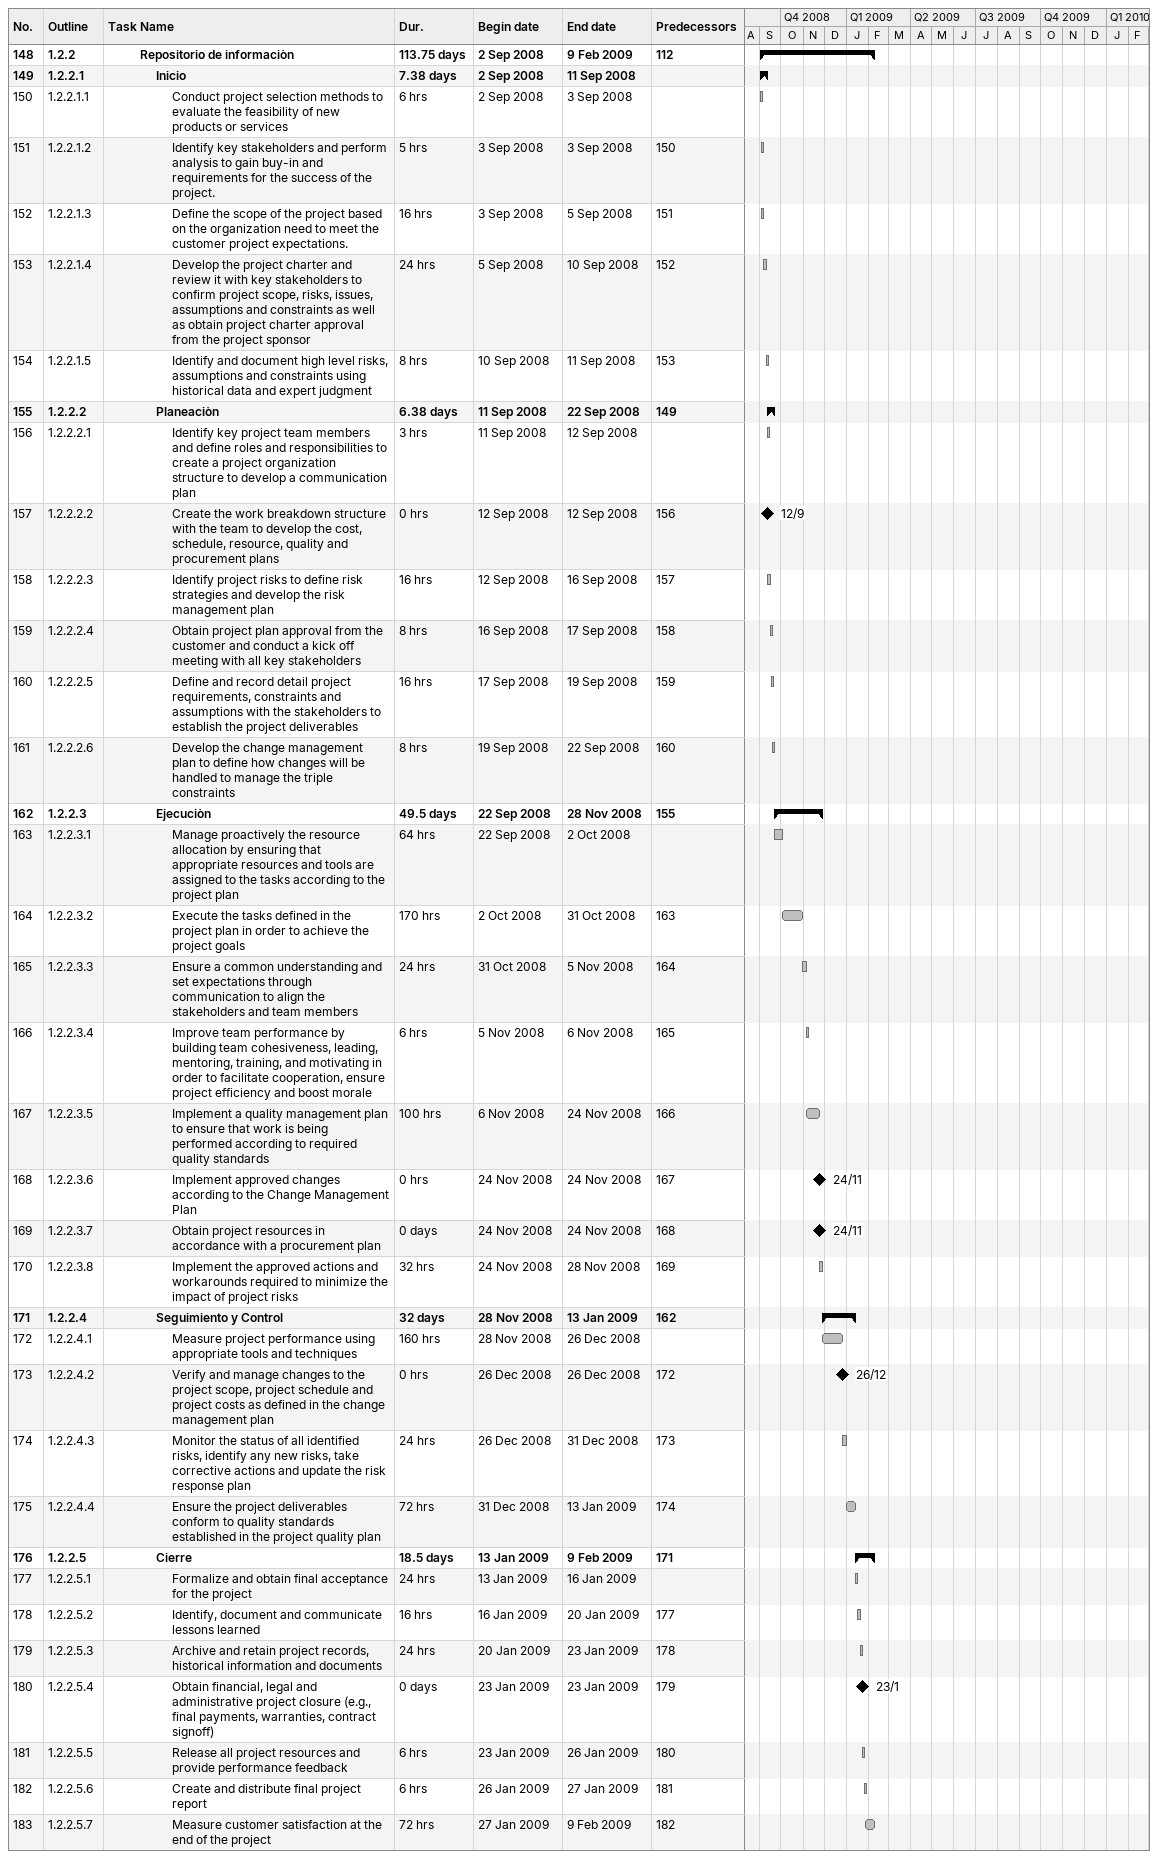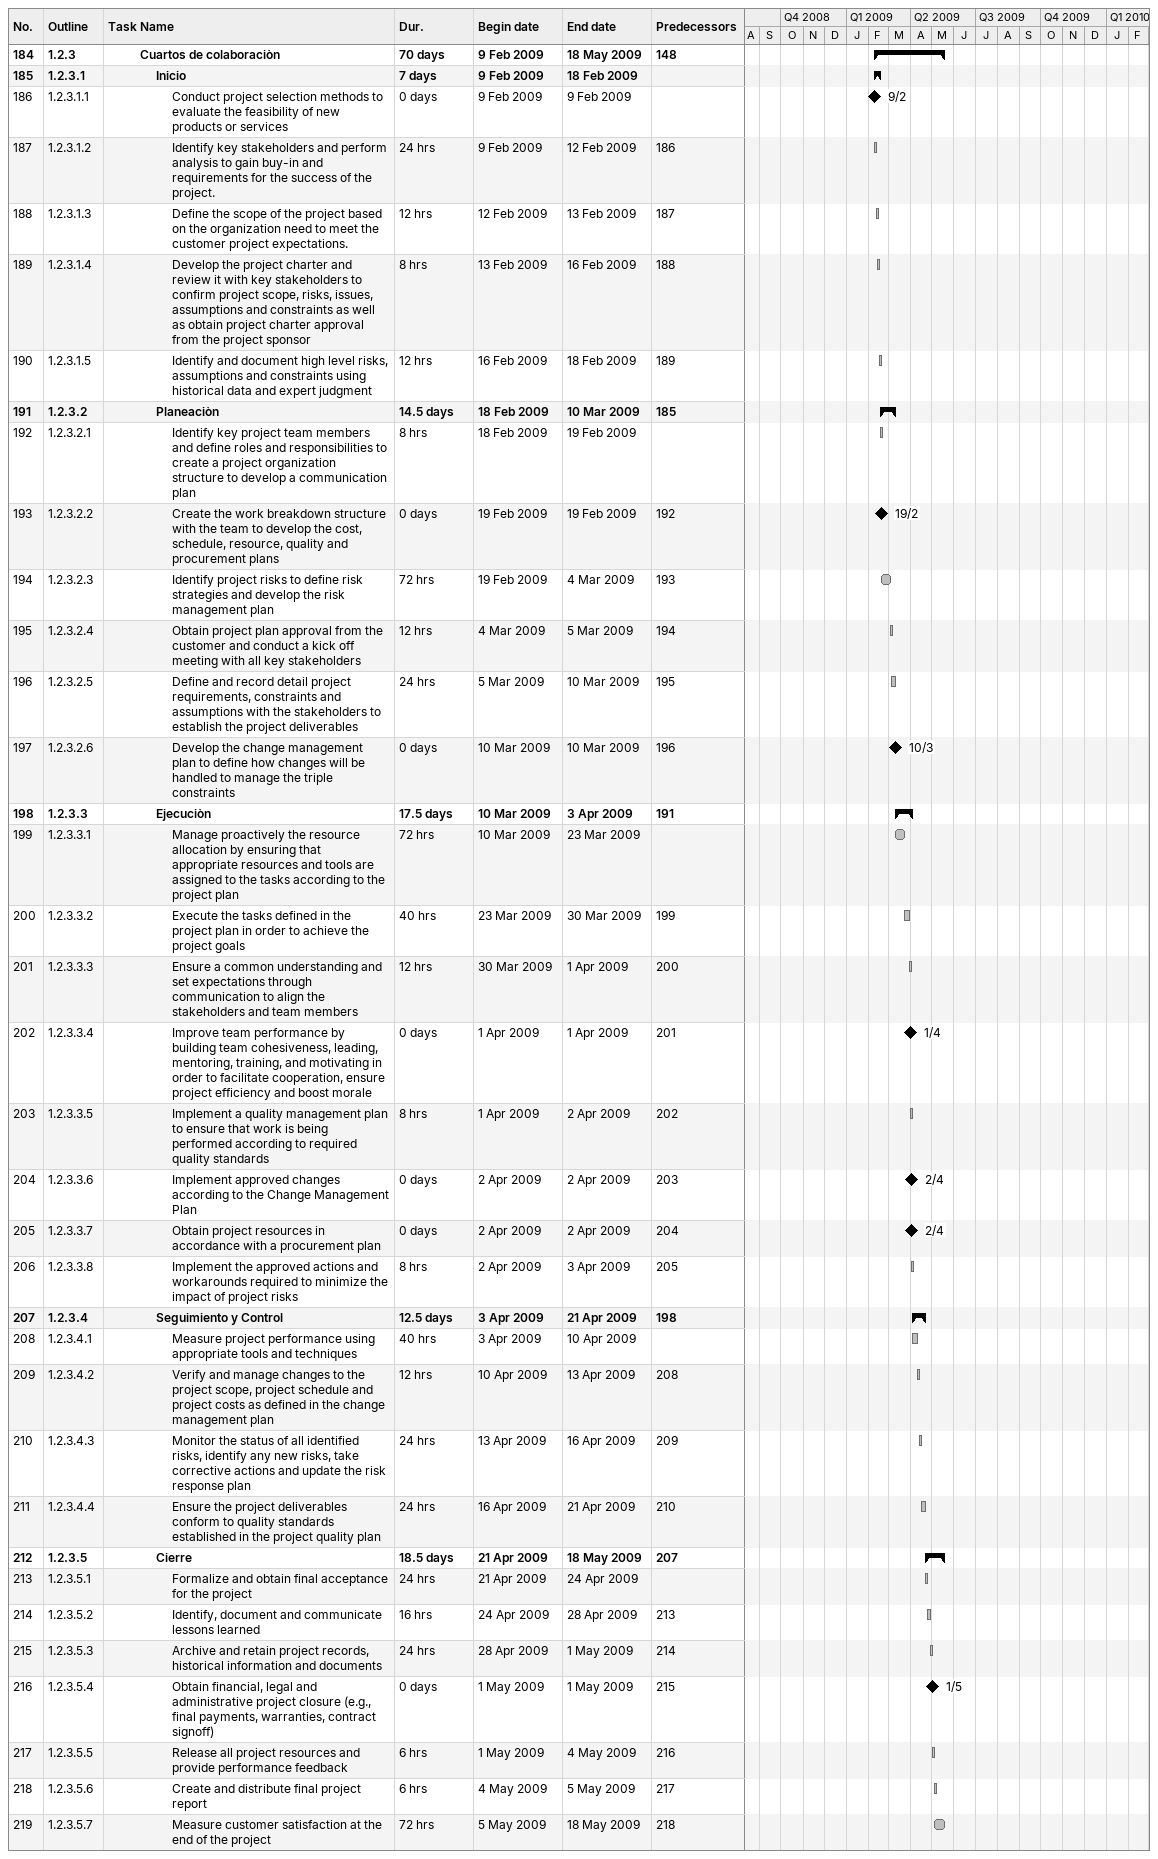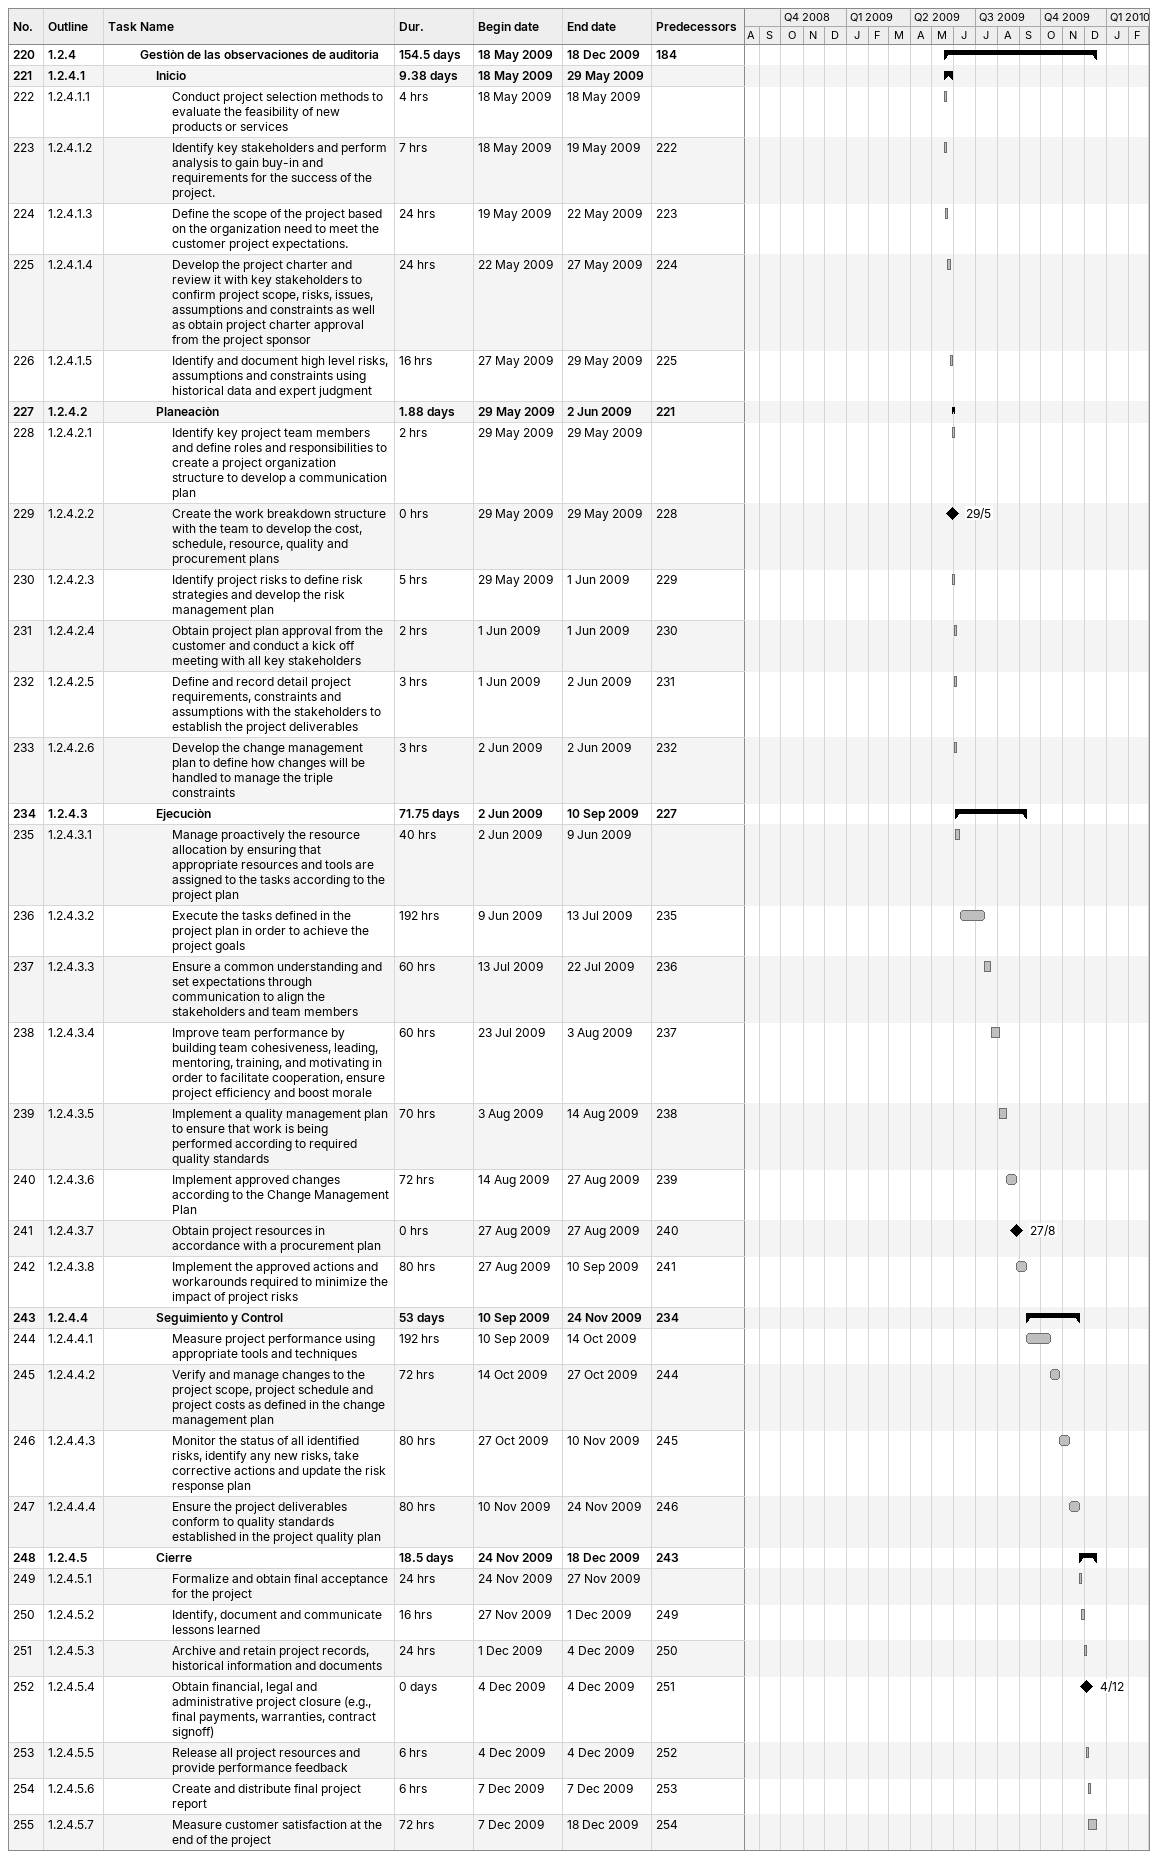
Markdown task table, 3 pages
| ID | WBS | Task | Duration | Start | Finish | Predecessors |
|---|---|---|---|---|---|---|
| 148 | 1.2.2 | **Repositorio de informaciòn** | 113.75d | 2008-09-02 | 2009-02-09 | 112 |
| 149 | 1.2.2.1 | **Inicio** | 7.38d | 2008-09-02 | 2008-09-11 |  |
| 150 | 1.2.2.1.1 | Conduct project selection methods to evaluate the feasibility of new products or services | 6h | 2008-09-02 | 2008-09-03 |  |
| 151 | 1.2.2.1.2 | Identify key stakeholders and perform analysis to gain buy-in and requirements for the success of the project. | 5h | 2008-09-03 | 2008-09-03 | 150 |
| 152 | 1.2.2.1.3 | Define the scope of the project based on the organization need to meet the customer project expectations. | 16h | 2008-09-03 | 2008-09-05 | 151 |
| 153 | 1.2.2.1.4 | Develop the project charter and review it with key stakeholders to confirm project scope, risks, issues, assumptions and constraints as well as obtain project charter approval from the project sponsor | 24h | 2008-09-05 | 2008-09-10 | 152 |
| 154 | 1.2.2.1.5 | Identify and document high level risks, assumptions and constraints using historical data and expert judgment | 8h | 2008-09-10 | 2008-09-11 | 153 |
| 155 | 1.2.2.2 | **Planeaciòn** | 6.38d | 2008-09-11 | 2008-09-22 | 149 |
| 156 | 1.2.2.2.1 | Identify key project team members and define roles and responsibilities to create a project organization structure to develop a communication plan | 3h | 2008-09-11 | 2008-09-12 |  |
| 157 | 1.2.2.2.2 | Create the work breakdown structure with the team to develop the cost, schedule, resource, quality and procurement plans | 0h | 2008-09-12 | 2008-09-12 | 156 |
| 158 | 1.2.2.2.3 | Identify project risks to define risk strategies and develop the risk management plan | 16h | 2008-09-12 | 2008-09-16 | 157 |
| 159 | 1.2.2.2.4 | Obtain project plan approval from the customer and conduct a kick off meeting with all key stakeholders | 8h | 2008-09-16 | 2008-09-17 | 158 |
| 160 | 1.2.2.2.5 | Define and record detail project requirements, constraints and assumptions with the stakeholders to establish the project deliverables | 16h | 2008-09-17 | 2008-09-19 | 159 |
| 161 | 1.2.2.2.6 | Develop the change management plan to define how changes will be handled to manage the triple constraints | 8h | 2008-09-19 | 2008-09-22 | 160 |
| 162 | 1.2.2.3 | **Ejecuciòn** | 49.5d | 2008-09-22 | 2008-11-28 | 155 |
| 163 | 1.2.2.3.1 | Manage proactively the resource allocation by ensuring that appropriate resources and tools are assigned to the tasks according to the project plan | 64h | 2008-09-22 | 2008-10-02 |  |
| 164 | 1.2.2.3.2 | Execute the tasks defined in the project plan in order to achieve the project goals | 170h | 2008-10-02 | 2008-10-31 | 163 |
| 165 | 1.2.2.3.3 | Ensure a common understanding and set expectations through communication to align the stakeholders and team members | 24h | 2008-10-31 | 2008-11-05 | 164 |
| 166 | 1.2.2.3.4 | Improve team performance by building team cohesiveness, leading, mentoring, training, and motivating in order to facilitate cooperation, ensure project efficiency and boost morale | 6h | 2008-11-05 | 2008-11-06 | 165 |
| 167 | 1.2.2.3.5 | Implement a quality management plan to ensure that work is being performed according to required quality standards | 100h | 2008-11-06 | 2008-11-24 | 166 |
| 168 | 1.2.2.3.6 | Implement approved changes according to the Change Management Plan | 0h | 2008-11-24 | 2008-11-24 | 167 |
| 169 | 1.2.2.3.7 | Obtain project resources in accordance with a procurement plan | 0d | 2008-11-24 | 2008-11-24 | 168 |
| 170 | 1.2.2.3.8 | Implement the approved actions and workarounds required to minimize the impact of project risks | 32h | 2008-11-24 | 2008-11-28 | 169 |
| 171 | 1.2.2.4 | **Seguimiento y Control** | 32d | 2008-11-28 | 2009-01-13 | 162 |
| 172 | 1.2.2.4.1 | Measure project performance using appropriate tools and techniques | 160h | 2008-11-28 | 2008-12-26 |  |
| 173 | 1.2.2.4.2 | Verify and manage changes to the project scope, project schedule and project costs as defined in the change management plan | 0h | 2008-12-26 | 2008-12-26 | 172 |
| 174 | 1.2.2.4.3 | Monitor the status of all identified risks, identify any new risks, take corrective actions and update the risk response plan | 24h | 2008-12-26 | 2008-12-31 | 173 |
| 175 | 1.2.2.4.4 | Ensure the project deliverables conform to quality standards established in the project quality plan | 72h | 2008-12-31 | 2009-01-13 | 174 |
| 176 | 1.2.2.5 | **Cierre** | 18.5d | 2009-01-13 | 2009-02-09 | 171 |
| 177 | 1.2.2.5.1 | Formalize and obtain final acceptance for the project | 24h | 2009-01-13 | 2009-01-16 |  |
| 178 | 1.2.2.5.2 | Identify, document and communicate lessons learned | 16h | 2009-01-16 | 2009-01-20 | 177 |
| 179 | 1.2.2.5.3 | Archive and retain project records, historical information and documents | 24h | 2009-01-20 | 2009-01-23 | 178 |
| 180 | 1.2.2.5.4 | Obtain financial, legal and administrative project closure (e.g., final payments, warranties, contract signoff) | 0d | 2009-01-23 | 2009-01-23 | 179 |
| 181 | 1.2.2.5.5 | Release all project resources and provide performance feedback | 6h | 2009-01-23 | 2009-01-26 | 180 |
| 182 | 1.2.2.5.6 | Create and distribute final project report | 6h | 2009-01-26 | 2009-01-27 | 181 |
| 183 | 1.2.2.5.7 | Measure customer satisfaction at the end of the project | 72h | 2009-01-27 | 2009-02-09 | 182 |
| 184 | 1.2.3 | **Cuartos de colaboraciòn** | 70d | 2009-02-09 | 2009-05-18 | 148 |
| 185 | 1.2.3.1 | **Inicio** | 7d | 2009-02-09 | 2009-02-18 |  |
| 186 | 1.2.3.1.1 | Conduct project selection methods to evaluate the feasibility of new products or services | 0d | 2009-02-09 | 2009-02-09 |  |
| 187 | 1.2.3.1.2 | Identify key stakeholders and perform analysis to gain buy-in and requirements for the success of the project. | 24h | 2009-02-09 | 2009-02-12 | 186 |
| 188 | 1.2.3.1.3 | Define the scope of the project based on the organization need to meet the customer project expectations. | 12h | 2009-02-12 | 2009-02-13 | 187 |
| 189 | 1.2.3.1.4 | Develop the project charter and review it with key stakeholders to confirm project scope, risks, issues, assumptions and constraints as well as obtain project charter approval from the project sponsor | 8h | 2009-02-13 | 2009-02-16 | 188 |
| 190 | 1.2.3.1.5 | Identify and document high level risks, assumptions and constraints using historical data and expert judgment | 12h | 2009-02-16 | 2009-02-18 | 189 |
| 191 | 1.2.3.2 | **Planeaciòn** | 14.5d | 2009-02-18 | 2009-03-10 | 185 |
| 192 | 1.2.3.2.1 | Identify key project team members and define roles and responsibilities to create a project organization structure to develop a communication plan | 8h | 2009-02-18 | 2009-02-19 |  |
| 193 | 1.2.3.2.2 | Create the work breakdown structure with the team to develop the cost, schedule, resource, quality and procurement plans | 0d | 2009-02-19 | 2009-02-19 | 192 |
| 194 | 1.2.3.2.3 | Identify project risks to define risk strategies and develop the risk management plan | 72h | 2009-02-19 | 2009-03-04 | 193 |
| 195 | 1.2.3.2.4 | Obtain project plan approval from the customer and conduct a kick off meeting with all key stakeholders | 12h | 2009-03-04 | 2009-03-05 | 194 |
| 196 | 1.2.3.2.5 | Define and record detail project requirements, constraints and assumptions with the stakeholders to establish the project deliverables | 24h | 2009-03-05 | 2009-03-10 | 195 |
| 197 | 1.2.3.2.6 | Develop the change management plan to define how changes will be handled to manage the triple constraints | 0d | 2009-03-10 | 2009-03-10 | 196 |
| 198 | 1.2.3.3 | **Ejecuciòn** | 17.5d | 2009-03-10 | 2009-04-03 | 191 |
| 199 | 1.2.3.3.1 | Manage proactively the resource allocation by ensuring that appropriate resources and tools are assigned to the tasks according to the project plan | 72h | 2009-03-10 | 2009-03-23 |  |
| 200 | 1.2.3.3.2 | Execute the tasks defined in the project plan in order to achieve the project goals | 40h | 2009-03-23 | 2009-03-30 | 199 |
| 201 | 1.2.3.3.3 | Ensure a common understanding and set expectations through communication to align the stakeholders and team members | 12h | 2009-03-30 | 2009-04-01 | 200 |
| 202 | 1.2.3.3.4 | Improve team performance by building team cohesiveness, leading, mentoring, training, and motivating in order to facilitate cooperation, ensure project efficiency and boost morale | 0d | 2009-04-01 | 2009-04-01 | 201 |
| 203 | 1.2.3.3.5 | Implement a quality management plan to ensure that work is being performed according to required quality standards | 8h | 2009-04-01 | 2009-04-02 | 202 |
| 204 | 1.2.3.3.6 | Implement approved changes according to the Change Management Plan | 0d | 2009-04-02 | 2009-04-02 | 203 |
| 205 | 1.2.3.3.7 | Obtain project resources in accordance with a procurement plan | 0d | 2009-04-02 | 2009-04-02 | 204 |
| 206 | 1.2.3.3.8 | Implement the approved actions and workarounds required to minimize the impact of project risks | 8h | 2009-04-02 | 2009-04-03 | 205 |
| 207 | 1.2.3.4 | **Seguimiento y Control** | 12.5d | 2009-04-03 | 2009-04-21 | 198 |
| 208 | 1.2.3.4.1 | Measure project performance using appropriate tools and techniques | 40h | 2009-04-03 | 2009-04-10 |  |
| 209 | 1.2.3.4.2 | Verify and manage changes to the project scope, project schedule and project costs as defined in the change management plan | 12h | 2009-04-10 | 2009-04-13 | 208 |
| 210 | 1.2.3.4.3 | Monitor the status of all identified risks, identify any new risks, take corrective actions and update the risk response plan | 24h | 2009-04-13 | 2009-04-16 | 209 |
| 211 | 1.2.3.4.4 | Ensure the project deliverables conform to quality standards established in the project quality plan | 24h | 2009-04-16 | 2009-04-21 | 210 |
| 212 | 1.2.3.5 | **Cierre** | 18.5d | 2009-04-21 | 2009-05-18 | 207 |
| 213 | 1.2.3.5.1 | Formalize and obtain final acceptance for the project | 24h | 2009-04-21 | 2009-04-24 |  |
| 214 | 1.2.3.5.2 | Identify, document and communicate lessons learned | 16h | 2009-04-24 | 2009-04-28 | 213 |
| 215 | 1.2.3.5.3 | Archive and retain project records, historical information and documents | 24h | 2009-04-28 | 2009-05-01 | 214 |
| 216 | 1.2.3.5.4 | Obtain financial, legal and administrative project closure (e.g., final payments, warranties, contract signoff) | 0d | 2009-05-01 | 2009-05-01 | 215 |
| 217 | 1.2.3.5.5 | Release all project resources and provide performance feedback | 6h | 2009-05-01 | 2009-05-04 | 216 |
| 218 | 1.2.3.5.6 | Create and distribute final project report | 6h | 2009-05-04 | 2009-05-05 | 217 |
| 219 | 1.2.3.5.7 | Measure customer satisfaction at the end of the project | 72h | 2009-05-05 | 2009-05-18 | 218 |
| 220 | 1.2.4 | **Gestiòn de las observaciones de auditoria** | 154.5d | 2009-05-18 | 2009-12-18 | 184 |
| 221 | 1.2.4.1 | **Inicio** | 9.38d | 2009-05-18 | 2009-05-29 |  |
| 222 | 1.2.4.1.1 | Conduct project selection methods to evaluate the feasibility of new products or services | 4h | 2009-05-18 | 2009-05-18 |  |
| 223 | 1.2.4.1.2 | Identify key stakeholders and perform analysis to gain buy-in and requirements for the success of the project. | 7h | 2009-05-18 | 2009-05-19 | 222 |
| 224 | 1.2.4.1.3 | Define the scope of the project based on the organization need to meet the customer project expectations. | 24h | 2009-05-19 | 2009-05-22 | 223 |
| 225 | 1.2.4.1.4 | Develop the project charter and review it with key stakeholders to confirm project scope, risks, issues, assumptions and constraints as well as obtain project charter approval from the project sponsor | 24h | 2009-05-22 | 2009-05-27 | 224 |
| 226 | 1.2.4.1.5 | Identify and document high level risks, assumptions and constraints using historical data and expert judgment | 16h | 2009-05-27 | 2009-05-29 | 225 |
| 227 | 1.2.4.2 | **Planeaciòn** | 1.88d | 2009-05-29 | 2009-06-02 | 221 |
| 228 | 1.2.4.2.1 | Identify key project team members and define roles and responsibilities to create a project organization structure to develop a communication plan | 2h | 2009-05-29 | 2009-05-29 |  |
| 229 | 1.2.4.2.2 | Create the work breakdown structure with the team to develop the cost, schedule, resource, quality and procurement plans | 0h | 2009-05-29 | 2009-05-29 | 228 |
| 230 | 1.2.4.2.3 | Identify project risks to define risk strategies and develop the risk management plan | 5h | 2009-05-29 | 2009-06-01 | 229 |
| 231 | 1.2.4.2.4 | Obtain project plan approval from the customer and conduct a kick off meeting with all key stakeholders | 2h | 2009-06-01 | 2009-06-01 | 230 |
| 232 | 1.2.4.2.5 | Define and record detail project requirements, constraints and assumptions with the stakeholders to establish the project deliverables | 3h | 2009-06-01 | 2009-06-02 | 231 |
| 233 | 1.2.4.2.6 | Develop the change management plan to define how changes will be handled to manage the triple constraints | 3h | 2009-06-02 | 2009-06-02 | 232 |
| 234 | 1.2.4.3 | **Ejecuciòn** | 71.75d | 2009-06-02 | 2009-09-10 | 227 |
| 235 | 1.2.4.3.1 | Manage proactively the resource allocation by ensuring that appropriate resources and tools are assigned to the tasks according to the project plan | 40h | 2009-06-02 | 2009-06-09 |  |
| 236 | 1.2.4.3.2 | Execute the tasks defined in the project plan in order to achieve the project goals | 192h | 2009-06-09 | 2009-07-13 | 235 |
| 237 | 1.2.4.3.3 | Ensure a common understanding and set expectations through communication to align the stakeholders and team members | 60h | 2009-07-13 | 2009-07-22 | 236 |
| 238 | 1.2.4.3.4 | Improve team performance by building team cohesiveness, leading, mentoring, training, and motivating in order to facilitate cooperation, ensure project efficiency and boost morale | 60h | 2009-07-23 | 2009-08-03 | 237 |
| 239 | 1.2.4.3.5 | Implement a quality management plan to ensure that work is being performed according to required quality standards | 70h | 2009-08-03 | 2009-08-14 | 238 |
| 240 | 1.2.4.3.6 | Implement approved changes according to the Change Management Plan | 72h | 2009-08-14 | 2009-08-27 | 239 |
| 241 | 1.2.4.3.7 | Obtain project resources in accordance with a procurement plan | 0h | 2009-08-27 | 2009-08-27 | 240 |
| 242 | 1.2.4.3.8 | Implement the approved actions and workarounds required to minimize the impact of project risks | 80h | 2009-08-27 | 2009-09-10 | 241 |
| 243 | 1.2.4.4 | **Seguimiento y Control** | 53d | 2009-09-10 | 2009-11-24 | 234 |
| 244 | 1.2.4.4.1 | Measure project performance using appropriate tools and techniques | 192h | 2009-09-10 | 2009-10-14 |  |
| 245 | 1.2.4.4.2 | Verify and manage changes to the project scope, project schedule and project costs as defined in the change management plan | 72h | 2009-10-14 | 2009-10-27 | 244 |
| 246 | 1.2.4.4.3 | Monitor the status of all identified risks, identify any new risks, take corrective actions and update the risk response plan | 80h | 2009-10-27 | 2009-11-10 | 245 |
| 247 | 1.2.4.4.4 | Ensure the project deliverables conform to quality standards established in the project quality plan | 80h | 2009-11-10 | 2009-11-24 | 246 |
| 248 | 1.2.4.5 | **Cierre** | 18.5d | 2009-11-24 | 2009-12-18 | 243 |
| 249 | 1.2.4.5.1 | Formalize and obtain final acceptance for the project | 24h | 2009-11-24 | 2009-11-27 |  |
| 250 | 1.2.4.5.2 | Identify, document and communicate lessons learned | 16h | 2009-11-27 | 2009-12-01 | 249 |
| 251 | 1.2.4.5.3 | Archive and retain project records, historical information and documents | 24h | 2009-12-01 | 2009-12-04 | 250 |
| 252 | 1.2.4.5.4 | Obtain financial, legal and administrative project closure (e.g., final payments, warranties, contract signoff) | 0d | 2009-12-04 | 2009-12-04 | 251 |
| 253 | 1.2.4.5.5 | Release all project resources and provide performance feedback | 6h | 2009-12-04 | 2009-12-04 | 252 |
| 254 | 1.2.4.5.6 | Create and distribute final project report | 6h | 2009-12-07 | 2009-12-07 | 253 |
| 255 | 1.2.4.5.7 | Measure customer satisfaction at the end of the project | 72h | 2009-12-07 | 2009-12-18 | 254 |
